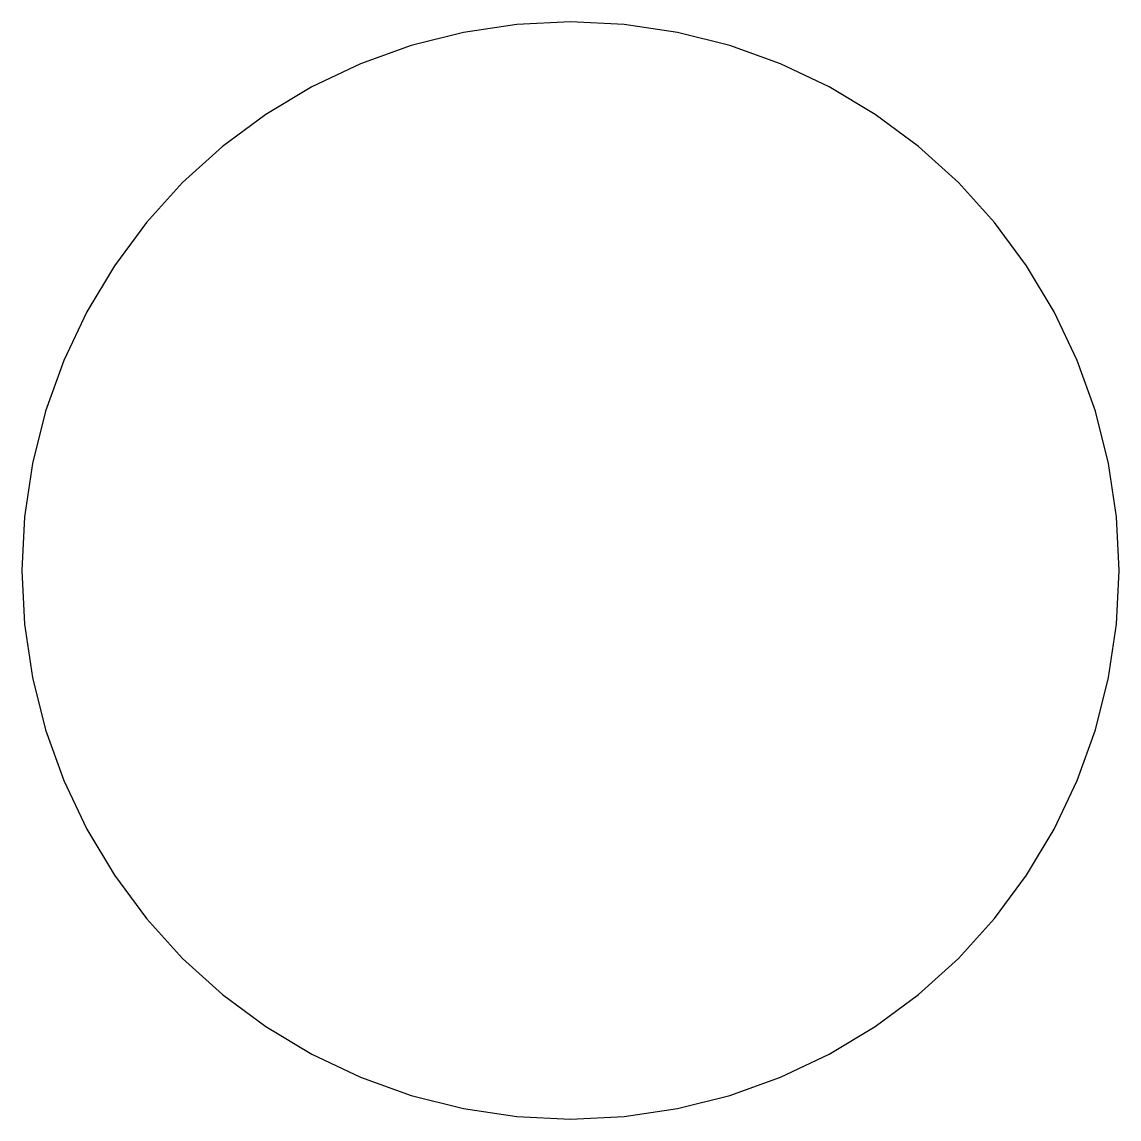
# Model space of a CAD drawing. Header units: metres. Extents: x -16 to 16, y -16 to 16.
import ezdxf

# ---------------------------------------------------------------- set-up
doc = ezdxf.new("R2010")
doc.units = ezdxf.units.M

msp = doc.modelspace()

# ---------------------------------------------------------------- linework, layer by layer
for p, q in [((0, 16), (-1.56827, 15.9229)), ((1.56827, 15.9229), (0, 16)), ((-3.12144, 15.6926), (-4.64455, 15.311)), ((-1.56827, 15.9229), (-3.12144, 15.6926)), ((3.12144, 15.6926), (1.56827, 15.9229)), ((4.64455, 15.311), (3.12144, 15.6926)), ((-4.64455, 15.311), (-6.12292, 14.7821)), ((6.12292, 14.7821), (4.64455, 15.311)), ((-6.12292, 14.7821), (-7.54234, 14.1107)), ((7.54234, 14.1107), (6.12292, 14.7821)), ((-7.54234, 14.1107), (-8.88911, 13.3035)), ((8.88911, 13.3035), (7.54234, 14.1107)), ((-8.88911, 13.3035), (-10.1503, 12.3682)), ((10.1503, 12.3682), (8.88911, 13.3035)), ((-10.1503, 12.3682), (-11.3137, 11.3137)), ((11.3137, 11.3137), (10.1503, 12.3682)), ((-11.3137, 11.3137), (-12.3682, 10.1503)), ((12.3682, 10.1503), (11.3137, 11.3137)), ((-12.3682, 10.1503), (-13.3035, 8.88911)), ((13.3035, 8.88911), (12.3682, 10.1503)), ((-13.3035, 8.88911), (-14.1107, 7.54234)), ((14.1107, 7.54234), (13.3035, 8.88911)), ((-14.1107, 7.54234), (-14.7821, 6.12292)), ((14.7821, 6.12292), (14.1107, 7.54234)), ((-14.7821, 6.12292), (-15.311, 4.64455)), ((15.311, 4.64455), (14.7821, 6.12292)), ((-15.311, 4.64455), (-15.6926, 3.12144)), ((15.6926, 3.12144), (15.311, 4.64455)), ((-15.6926, 3.12144), (-15.9229, 1.56827)), ((15.9229, 1.56827), (15.6926, 3.12144)), ((-15.9229, 1.56827), (-16, 0)), ((16, 0), (15.9229, 1.56827)), ((-16, 0), (-15.9229, -1.56827)), ((15.9229, -1.56827), (16, 0)), ((-15.9229, -1.56827), (-15.6926, -3.12144)), ((15.6926, -3.12144), (15.9229, -1.56827)), ((-15.6926, -3.12144), (-15.311, -4.64455)), ((15.311, -4.64455), (15.6926, -3.12144)), ((-15.311, -4.64455), (-14.7821, -6.12292)), ((14.7821, -6.12292), (15.311, -4.64455)), ((-14.7821, -6.12292), (-14.1107, -7.54234)), ((14.1107, -7.54234), (14.7821, -6.12292)), ((-14.1107, -7.54234), (-13.3035, -8.88911)), ((13.3035, -8.88911), (14.1107, -7.54234)), ((-13.3035, -8.88911), (-12.3682, -10.1503)), ((12.3682, -10.1503), (13.3035, -8.88911)), ((-12.3682, -10.1503), (-11.3137, -11.3137)), ((11.3137, -11.3137), (12.3682, -10.1503)), ((-11.3137, -11.3137), (-10.1503, -12.3682)), ((10.1503, -12.3682), (11.3137, -11.3137)), ((-10.1503, -12.3682), (-8.88911, -13.3035)), ((8.88911, -13.3035), (10.1503, -12.3682)), ((-8.88911, -13.3035), (-7.54234, -14.1107)), ((7.54234, -14.1107), (8.88911, -13.3035)), ((-7.54234, -14.1107), (-6.12292, -14.7821)), ((6.12292, -14.7821), (7.54234, -14.1107)), ((-6.12292, -14.7821), (-4.64455, -15.311)), ((4.64455, -15.311), (6.12292, -14.7821)), ((-4.64455, -15.311), (-3.12144, -15.6926)), ((3.12144, -15.6926), (4.64455, -15.311)), ((-3.12144, -15.6926), (-1.56827, -15.9229)), ((-1.56827, -15.9229), (0, -16)), ((0, -16), (1.56827, -15.9229)), ((1.56827, -15.9229), (3.12144, -15.6926))]:
    msp.add_line(p, q)

doc.saveas('drawing.dxf')
